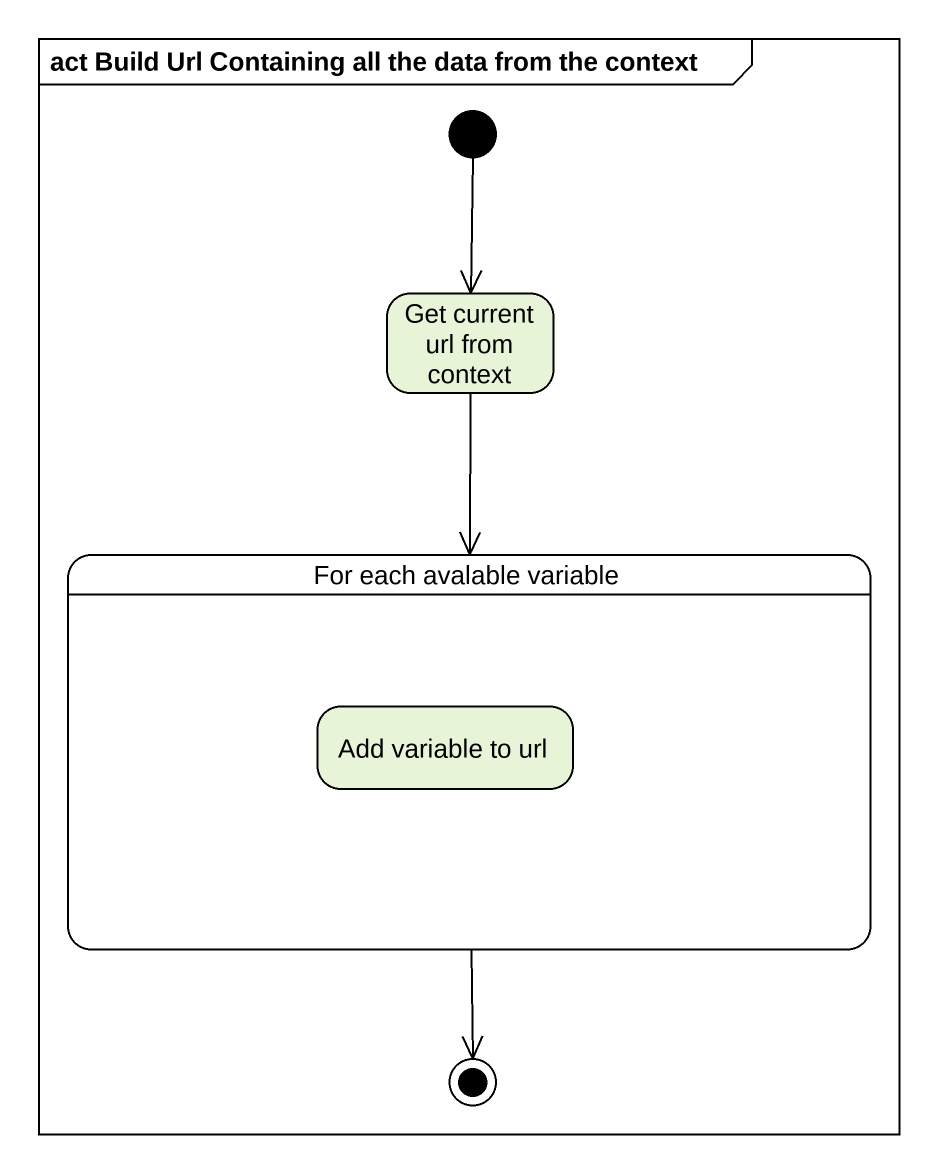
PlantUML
@startuml
mainframe act Build Url Containing all the data from the context
hide empty description
state "Get current url from context" as Get_current_url_from_context
state "For each avalable variable" as For_each_avalable_variable {
  state "Add variable to url" as Add_variable_to_url
}
[*] --> Get_current_url_from_context
Get_current_url_from_context --> For_each_avalable_variable
For_each_avalable_variable --> [*]
@enduml
